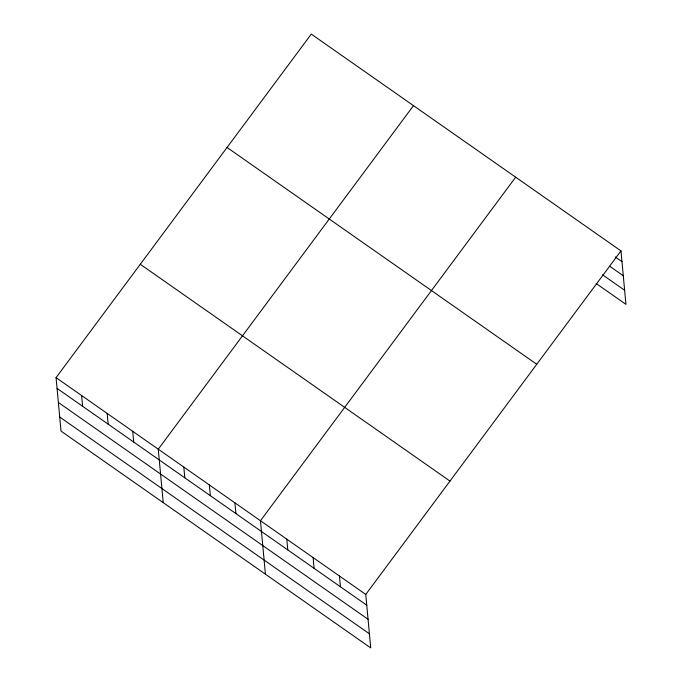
<?xml version="1.0" encoding="UTF-8"?>
<svg xmlns="http://www.w3.org/2000/svg" width="682" height="682" viewBox="0 0 682 682"><rect width="100%" height="100%" fill="white"/><g stroke="black" fill="none" stroke-linecap="round" stroke-linejoin="round"><path stroke-width="1.02" d="M620.978 250.908L365.765 594.448L370.718 647.9L61.022 431.092L56.06 377.64L311.282 34.1L620.978 250.908L625.94 304.36L596.213 283.55M413.48 105.65L158.267 449.191L163.22 502.634M515.677 177.192L260.464 520.733L265.426 574.184M615.181 256.901L621.975 261.658M609.699 266.236L623.28 275.75M602.556 274.812L624.627 290.268M227.055 147.465L536.76 364.282M140.287 264.275L449.984 481.083M56.06 377.64L365.765 594.448M57.058 388.39L366.763 605.198M58.371 402.482L368.067 619.29M59.718 417L369.414 633.808M339.44 576.026L340.437 586.767M313.115 557.595L314.112 568.345M286.79 539.164L287.787 549.914M234.915 502.847L235.912 513.597M209.365 484.962L210.363 495.712M183.816 467.076L184.813 477.826M132.717 431.305L133.706 442.047M107.159 413.42L108.157 424.161M81.61 395.526L82.607 406.276"/></g></svg>
